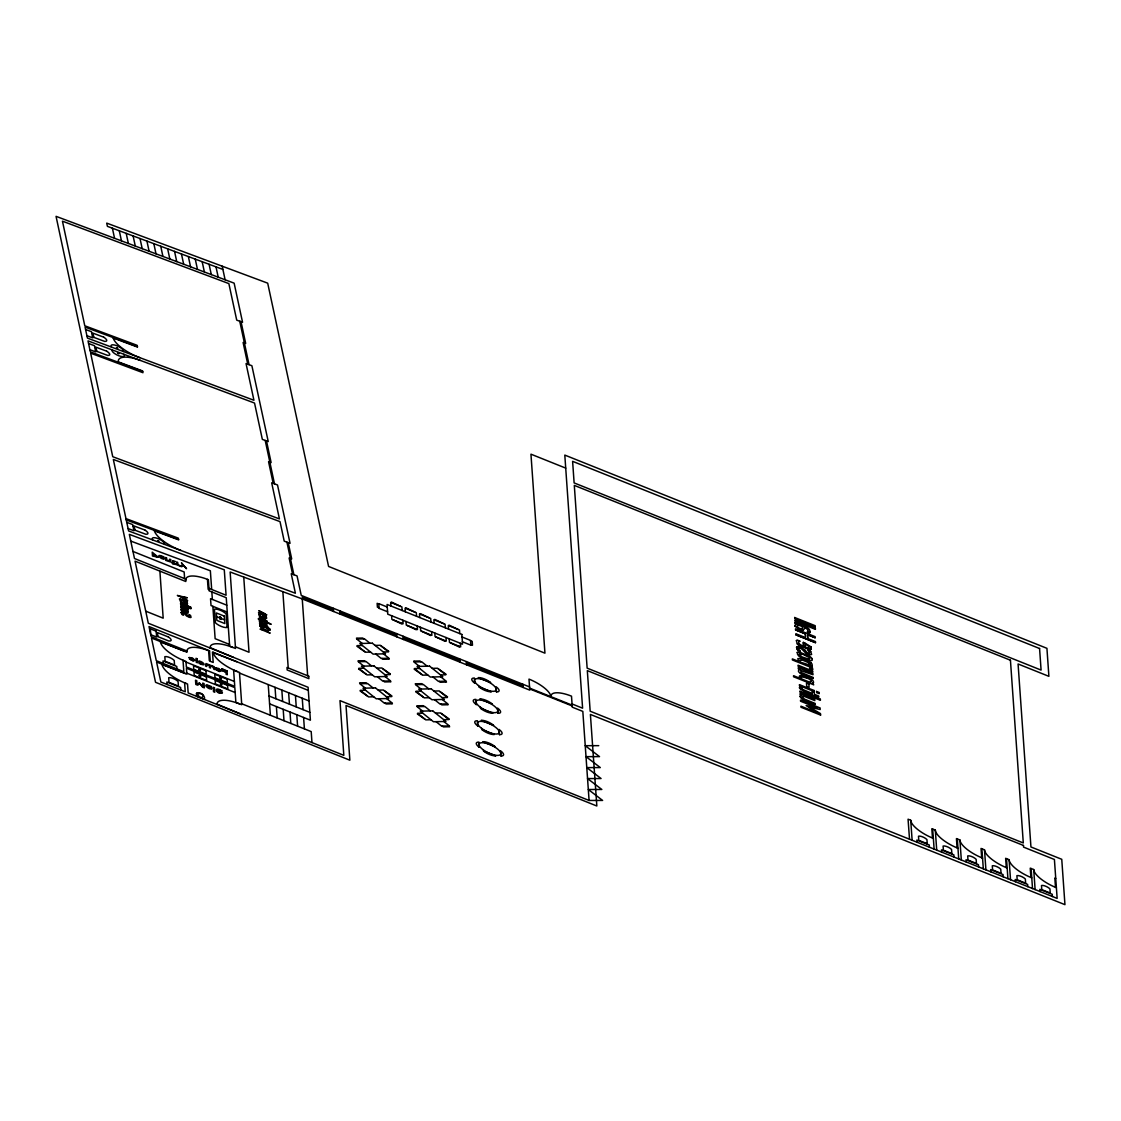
<?xml version="1.0" encoding="UTF-8"?>
<svg xmlns="http://www.w3.org/2000/svg" width="1121" height="1121" viewBox="0 0 1121 1121"><rect width="100%" height="100%" fill="white"/><g stroke="black" fill="none" stroke-linecap="round" stroke-linejoin="round"><path stroke-width="1.5" d="M796.527 647.209L797.858 650.348C803.869 653.221 797.395 649.858 798.993 647.798M210.061 647.994L210.173 646.775A25.587 8.8 25.7 0 1 232.72 647.448M217.012 704.52L217.124 703.301A25.587 8.8 25.7 0 1 239.684 703.974M800.576 689.331L799.679 686.514M810.119 632.23C810.147 625.294 798.741 626.064 795.069 622.659L795.125 623.724L796.709 624.327L794.859 625.588M802.678 627.662L802.832 626.779L798.755 625.168C794.102 625.77 801.851 630.955 802.692 627.648L802.356 628.433M799.848 696.435L801.767 695.342L800.128 694.712L800.058 693.633L814.757 699.532L814.813 700.597L803.841 696.197L802.188 697.108L804.696 699.238L815.023 703.385L815.079 704.45M810.007 668.817C809.04 666.449 814 668.662 812.179 669.896M807.905 631.137L807.54 629.077L805.27 627.788M810.021 682.311L801.683 679.004L801.095 676.692M810.133 632.216L809.74 632.889L807.232 631.88L807.919 631.123M796.527 647.237L797.704 646.481L800.912 647.167M796.4 640.623L797.311 643.972M797.255 652.352C796.905 657.789 806.013 659.666 810.441 660.703A6.418 2.2 25.7 0 0 812.249 660.045L812.165 658.854M811.072 649.059L811.058 646.901M810.021 668.803L808.479 669.391L798.054 665.201L798.124 666.252L812.823 672.124L812.753 671.073L810.553 670.218L812.193 669.868M798.797 641.506L798.614 643.538M796.386 640.652L797.157 640.007L799.848 641.17M808.83 665.524L810.399 664.515L808.928 662.861M812.235 666.042C813.117 661.712 805.032 660.367 801.921 658.868M813.426 682.857C814.911 678.093 796.414 671.339 799.679 678.191L793.514 675.725L793.598 676.776L813.72 684.805L812.094 683.165L813.426 682.829M800.828 670.582L801.529 672.642L813.201 677.49L813.257 678.555C814.07 677.518 792.603 672.978 799.946 669.447L798.306 668.817L798.236 667.752L812.935 673.637L812.991 674.716L800.814 670.61M798.783 641.534L799.862 641.156M797.241 652.366L799.791 652.184M808.409 649.227L811.086 649.031M803.182 630.142L805.284 627.76M809.488 659.372L809.81 657.789M808.928 662.875L802.622 660.129L799.595 660.479L800.506 662.189L809.993 665.201M801.081 676.706L806.195 677.771M809.796 657.803L801.991 653.837L798.951 654.16L802.244 657.032L809.488 659.344M810.021 682.339C814.196 681.26 807.681 678.009 806.181 677.785M812.249 666.028L810.917 666.364L812.529 668.018L792.407 659.961L792.351 658.896L798.502 661.362L797.844 658.573L801.921 658.854M809.558 649.325L810.455 649.269M798.979 647.812C803.883 648.386 805.551 656.822 811.618 654.468L810.665 651.301C804.458 647.223 813.033 654.888 807.793 653.263M362.363 645.5L357.179 645.626L365.404 652.212L370.589 652.1M375.101 645.416L380.285 645.29L388.511 651.89L383.326 652.016M357.991 646.271L357.01 646.299L364.647 651.609M381.098 645.948L388.721 651.259L387.754 651.273M363.961 668.186L358.776 668.312L367.001 674.912L372.186 674.786M376.698 668.116L381.883 667.99L390.108 674.576L384.923 674.702M359.589 668.957L358.608 668.985L366.245 674.296M382.681 668.634L390.318 673.945L389.351 673.959M419.604 668.438L414.42 668.564L422.645 675.164L427.816 675.038M432.342 668.368L437.512 668.242L445.738 674.828L440.553 674.954M415.218 669.223L414.252 669.237L421.874 674.548M438.325 668.887L445.962 674.197L444.981 674.225M365.502 690.214L360.331 690.34L368.557 696.926L373.727 696.8M378.239 690.13L383.424 690.004L391.649 696.603L386.465 696.73M361.13 690.984L360.163 691.012L367.786 696.323M384.237 690.648L391.86 695.959L390.893 695.987M421.188 691.125L416.003 691.251L424.228 697.851L429.413 697.724M433.925 691.054L439.11 690.928L447.335 697.514L442.15 697.64M416.816 691.909L415.849 691.923L423.472 697.234M439.922 691.573L447.545 696.884L446.578 696.912M422.743 713.152L417.558 713.278L425.784 719.864L430.968 719.738M435.48 713.068L440.665 712.942L448.89 719.542L443.706 719.668M418.371 713.923L417.39 713.951L425.027 719.262M441.464 713.601L449.101 718.911L448.12 718.925M598.754 745.661L585.232 745.689L599.525 756.619L586.003 756.647L600.296 767.577L586.773 767.605L601.066 778.535L587.544 778.563L601.837 789.478L588.315 789.506L602.608 800.436L589.086 800.464L339.971 700.611L343.825 755.344L188.174 692.96L187.543 684.034L184.615 682.857L185.245 691.783L160.849 682.002L156.576 661.993L186.843 674.127L186.436 668.214L234.835 687.621L235.872 702.391L241.744 704.745L239.474 672.446L233.602 670.092L234.751 686.374L186.352 666.981L185.96 661.446L183.017 660.269L183.83 671.703L156.295 660.675L151.461 637.989L186.927 652.212L186.843 650.965L151.167 636.672L149.009 626.555L209.529 650.811L210.272 661.292L213.2 662.469L212.458 651.988L308.303 690.396M799.665 653.459L801.991 653.837M803.197 630.128L801.081 629.848M807.176 658.98L808.9 659.358M820.6 715.072L800.997 707.239L800.94 706.188L817.812 712.956L806.125 705.557L817.461 707.968L800.576 701.228L800.506 700.093L820.096 707.954L820.194 709.509L809.432 707.141L820.488 713.587L820.586 715.086M808.423 649.213L799.329 645.556M809.334 660.591L806.503 659.821M799.777 652.212L810.147 656.682A6.348 2.186 25.7 0 1 812.15 658.868M808.493 654.524L809.334 654.748M803.098 675.683L804.64 676.159M799.665 629.343L801.081 629.82M141.358 370.897L142.703 371.373L90.353 351.854L88.013 340.882L254.537 403.056L262.342 439.376L268.241 441.576L251.889 365.726L246.045 363.554L253.935 400.267L87.424 338.094L85.07 327.094L137.421 346.641M222.897 269.432L107.406 226.344L106.705 223.107L267.695 283.165L328.579 566.441L544.946 653.165L530.948 454.173L565.713 468.116M113.235 338.01L137.519 347.076L137.14 345.324L84.79 325.777L62.454 221.173L228.866 283.599L236.713 320.13L242.556 322.302L234.135 283.151L56.05 216.339L155.539 682.297L349.864 760.192L346.011 705.459L596.834 805.999L590.403 714.441L1064.95 904.661L1061.755 859.303L1030.942 846.958L1018.078 663.982L1048.892 676.341L1046.93 648.33L564.802 455.084L582.598 708.192L572.06 703.96M85.588 329.504L91.474 331.704L92.805 337.897L86.906 335.697M91.852 333.427L93.043 333.876M92.426 336.16L93.632 336.608M88.587 343.516L94.472 345.716L95.789 351.91L89.904 349.71M94.837 347.454L96.042 347.888M95.425 350.172L96.616 350.621M118.322 361.887L142.605 370.953L142.984 372.718L90.647 353.171L112.745 456.723L279.423 518.911L271.674 482.801L277.518 484.987L290.059 543.335L284.216 541.149L280.012 521.629L113.333 459.442L128.607 530.948L295.398 593.233L291.208 573.714L297.051 575.9L301.241 595.405L529.546 686.921M125.972 518.617L178.309 538.15L178.687 539.888L154.404 530.822M126.239 519.906L178.589 539.453M126.771 522.358L132.656 524.558L133.974 530.751L128.088 528.552M133.021 526.281L134.226 526.73M133.609 529.014L134.8 529.462M130.765 541.079L210.356 570.799L211.673 589.464M209.543 651.035L206.502 649.9A25.587 8.8 25.7 0 0 186.885 651.581M794.691 617.517L815.177 625.7L815.233 626.779L794.775 618.568L794.705 617.503M795.055 622.673L805.102 626.709M795.574 629.89L805.172 633.729L805.424 637.583L795.84 633.729L795.91 634.836L815.499 642.683L815.429 641.562L807.737 638.508L807.47 634.682L815.149 637.765L815.079 636.63L795.49 628.811L795.56 629.904L805.158 633.757M815.163 637.737L807.484 634.654L807.751 638.48M795.924 634.822L815.513 642.669M804.682 642.908L803.337 642.389L803.631 646.719L798.628 643.51M808.017 650.264L810.665 651.315M816.564 691.447L819.143 692.442L819.213 693.661L816.649 692.638L816.564 691.419M799.679 686.542L801.907 687.411L801.753 688.812M818.68 697.024L812.445 695.244L800.59 689.303M804.247 691.265L812.389 694.53M814.449 695.356L818.666 697.052L818.61 695.973L814.364 694.305L814.252 692.358L812.179 691.545L812.319 693.479L802.482 689.373M815.093 704.422L803.028 699.448L799.862 696.421M387.249 607.022L378.8 603.63L379.136 608.381L387.586 611.772M462.048 636.994L470.498 640.385L470.834 645.15L462.37 641.758M378.828 603.995L377.132 603.322L377.399 607.162L379.094 607.848M470.526 640.75L472.207 641.422L472.487 645.276L470.792 644.603M933.373 838.41L930.5 837.177A24.102 8.281 25.7 0 1 910.714 820.25L908.066 819.185L909.523 839.279M932.49 838.032L931.831 828.713L935.306 830.115A24.102 8.281 25.7 0 0 955.092 847.028L957.965 848.261M982.571 858.125L979.698 856.892A24.102 8.281 25.7 0 1 959.912 839.965L956.437 838.578L957.096 847.882M981.688 857.747L981.029 848.429L984.504 849.83A24.102 8.281 25.7 0 0 1004.29 866.757L1007.176 867.99M1031.768 877.841L1028.896 876.608A24.102 8.281 25.7 0 1 1009.11 859.695L1005.635 858.294L1006.294 867.612M1056.374 887.706L1053.488 886.473A24.102 8.281 25.7 0 1 1033.716 869.546L1030.241 868.158L1030.886 877.463M1055.716 878.374L1054.833 878.023L1055.492 887.328M333.385 609.334L302.348 596.89L302.418 597.885L333.455 610.328M340.125 612.024L396.554 634.64M403.294 637.345L459.708 659.961M466.448 662.665L522.876 685.281M529.63 688.126L572.144 705.165M340.195 613.019L396.624 635.635M403.364 638.339L459.778 660.956M466.518 663.66L522.947 686.276M529.687 688.925L572.2 705.964M132.979 551.448L184.152 571.962L184.615 578.618M185.624 579.025L134.492 558.524L129.335 534.367L224.284 569.818L226.078 595.237L208.982 588.385M209.081 589.632L208.142 589.254L207.441 579.361M226.778 605.2L210.538 598.698L211.028 605.578L227.269 612.094M216.619 616.662L224.592 619.857M229.539 644.449L215.134 638.676L212.85 606.321M235.41 646.789L249.03 652.254L243.747 577.091M145.73 611.169L163.19 618.175L159.883 571.121M210.089 647.616L233.42 657.354M213.438 652.758L236.713 661.698M156.365 632.847L157.571 633.323M156.548 635.411L157.753 635.901M210.244 660.942L209.305 660.577L208.618 650.684M239.516 673.076L309.046 700.961M160.527 642.011L183.788 650.951M186.002 662.063L234.401 681.47M269.04 696.001L309.844 712.367M269.586 703.848L310.405 720.2L308.093 687.285L148.308 623.234L135.052 561.159L185.806 581.505L185.624 578.968M186.773 673.132L235.186 692.54M162.111 664.599L185.385 673.539M241.674 703.736L311.204 731.607L311.974 742.578M217.054 704.142L240.37 713.881M804.682 642.936L811.058 646.915M981.87 848.765L983.327 868.859M932.672 829.05L934.129 849.143M800.898 647.181L804.92 650.152M807.807 653.235L804.934 650.124M799.679 629.329L795.265 626.429M800.646 646.327L802.174 647.083M800.226 673.02L801.193 673.581M803.028 699.448L801.277 698.341M808.269 645.71L805.298 644.183L805.537 647.476L809.25 647.924L808.283 645.696M799.315 645.57L797.311 643.944M810.609 662.763L811.506 663.436M806.686 628.461L807.526 629.105M427.199 666.196L421.706 661.782L413.957 661.979L419.45 666.378M440.693 676.79L446.186 681.19L438.437 681.386L432.944 676.972M445.471 681.218L446.508 682.044L440.231 682.199L439.208 681.358M420.978 661.81L419.955 660.984L413.677 661.124L414.714 661.951M442.291 699.476L447.783 703.876L440.035 704.072L434.542 699.658M428.797 688.883L423.29 684.469L415.541 684.665L421.048 689.065M447.069 703.904L448.106 704.731L441.828 704.885L440.791 704.058M422.575 684.497L421.552 683.67L415.274 683.81L416.311 684.637M383.452 653.851L388.959 658.251L381.21 658.447L375.703 654.033M369.972 643.258L364.465 638.844L356.716 639.04L362.223 643.44M388.244 658.265L389.267 659.092L383.004 659.246L381.967 658.419M363.75 638.858L362.714 638.031L356.45 638.185L357.473 639.012M443.832 721.504L449.339 725.904L441.59 726.1L436.083 721.686M430.338 710.91L424.845 706.496L417.096 706.678L422.589 711.092M448.624 725.918L449.647 726.744L443.384 726.898L442.347 726.072M424.13 706.51L423.093 705.684L416.816 705.838L417.853 706.664M371.569 665.944L366.063 661.53L358.314 661.726L363.821 666.126M385.049 676.538L390.556 680.937L382.807 681.134L377.301 676.72M365.348 661.544L364.311 660.717L358.047 660.872L359.07 661.698M389.842 680.965L390.865 681.792L384.601 681.932L383.564 681.106M386.605 698.551L392.098 702.965L384.349 703.147L378.856 698.747M373.111 687.958L367.604 683.558L359.855 683.74L365.362 688.154M391.383 702.979L392.42 703.806L386.142 703.96L385.106 703.133M366.889 683.572L365.866 682.745L359.589 682.899L360.626 683.726M801.767 688.784L802.468 689.387M796.961 649.087L797.872 650.32M794.873 625.56L795.265 626.457M802.188 697.094L802.496 697.823M799.343 687.509L799.693 688.392M113.067 337.547L113.585 339.06A26.778 9.206 25.7 0 0 139.761 357.641M154.236 530.359L154.754 531.872A26.778 9.206 25.7 0 0 180.929 550.453M800.786 677.266L801.011 678.009M266.49 440.931L271.128 462.637L268.55 461.67L273.202 483.375M288.209 542.648L291.698 558.917L289.12 557.95L292.595 574.232M249.044 364.661L239.754 321.265L241.043 321.741L245.681 343.446L243.103 342.48L247.741 364.185M265.201 440.441L274.491 483.852M286.92 542.158L293.884 574.723M222.196 266.195L225.111 279.76M215.989 266.854L218.203 277.167M209.081 264.29L211.294 274.575M202.172 261.711L204.386 271.983M195.264 259.133L197.478 269.39M188.356 256.555L190.57 266.798M181.462 253.977L183.662 264.206M174.554 251.398L176.74 261.613M167.646 248.82L169.832 259.021M160.737 246.242L162.923 256.429M153.829 243.663L156.015 253.836M146.921 241.099L149.107 251.244M140.013 238.521L142.199 248.652M133.105 235.942L135.291 246.06M126.197 233.364L128.383 243.481M119.302 230.786L121.46 240.889M112.394 228.208L114.552 238.297M213.354 652.338L213.635 653.711A25.587 8.8 25.7 0 0 237.4 671.619M160.429 641.59L160.723 642.964A25.587 8.8 25.7 0 0 184.489 660.858M162.027 664.178L162.307 665.552A25.587 8.8 25.7 0 0 186.072 683.446M118.364 362.307L118.266 360.948A26.778 9.206 25.7 0 1 140.349 360.387M1052.395 896.548L1052.241 894.292L1039.854 889.317L1040.008 891.587M1033.716 869.546L1035.117 889.626M1031.11 868.509L1032.525 888.589M1027.803 886.683L1027.635 884.427L1015.248 879.467L1015.416 881.723M1009.11 859.695L1010.525 879.761M1006.518 858.644L1007.919 878.724M1003.197 876.832L1003.043 874.562L990.656 869.602L990.81 871.858M984.504 849.83L985.92 869.896M978.591 866.967L978.437 864.711L966.05 859.737L966.204 862.007M959.912 839.965L961.328 860.045M957.32 838.928L958.721 858.994M953.999 857.103L953.845 854.847L941.458 849.886L941.612 852.142M935.306 830.115L936.722 850.18M929.393 847.252L929.239 844.982L916.852 840.021L917.006 842.277M910.714 820.25L912.13 840.316M803.351 642.375L803.645 646.691M589.086 800.464L582.822 711.401L572.285 707.183L571.5 696.155A23.289 8.001 25.7 0 0 550.887 696.645A23.289 8.001 25.7 0 0 528.986 679.102L529.771 690.13L301.871 598.782L230.141 572.004L235.522 648.484L229.651 646.13L226.246 597.717L209.165 590.865L208.38 579.711L205.339 578.576A25.587 8.8 25.7 0 0 185.722 580.258M522.806 684.216L523.031 687.439M466.378 661.6L466.602 664.823M459.75 633.589L459.498 630.002L448.274 625.504L448.526 629.091M460.437 643.3L460.689 646.887L449.465 642.389L449.213 638.802M458.209 629.498L449.101 625.14L449.143 625.854M459.4 646.383L459.456 647.097L450.334 642.739M459.638 658.896L459.862 662.119M445.345 627.816L445.093 624.229L433.869 619.731L434.121 623.318M446.032 637.527L446.284 641.114L435.06 636.616L434.808 633.029M443.818 623.724L434.696 619.367L434.738 620.081M445.009 640.609L445.051 641.324L435.929 636.966M430.954 622.043L430.702 618.456L419.478 613.958L419.73 617.545M431.627 631.754L431.879 635.355L420.655 630.857L420.403 627.256M429.413 617.951L420.291 613.593L420.347 614.308M430.604 634.836L430.646 635.551L421.538 631.193M416.55 616.284L416.297 612.683L405.073 608.185L405.326 611.786M417.236 625.98L417.488 629.582L406.264 625.084L406.012 621.482M415.008 612.178L405.9 607.82L405.942 608.535M416.199 629.063L416.255 629.778L407.133 625.434M402.145 610.511L401.893 606.909L390.669 602.411L390.921 606.013M402.831 620.221L403.084 623.808L391.86 619.31L391.607 615.723M403.21 636.28L403.434 639.502M400.617 606.405L391.495 602.047L391.551 602.762M401.808 623.29L401.85 624.005L392.728 619.661M396.47 633.589L396.708 636.798M340.055 610.959L340.28 614.182M333.315 608.269L333.54 611.477M302.25 598.936L307.658 675.753M302.25 698.229L303.048 709.635M303.595 717.482L304.408 728.874M295.44 695.51L296.252 706.903M296.799 714.75L297.597 726.156M282.856 591.692L288.223 667.962M288.643 692.778L289.442 704.184M289.989 712.017L290.801 723.423M281.833 690.06L282.646 701.452M283.193 709.299L283.991 720.705M275.037 687.327L275.836 698.733M276.383 706.566L277.195 717.972M268.227 684.595L270.385 715.24M211.841 591.944L212.373 599.427M180.803 690.004L180.635 687.495L166.861 681.974L167.043 684.483M176.95 668.943L176.768 666.435L163.007 660.914L163.176 663.436M152.666 539.93A6.824 2.34 25.7 0 1 157.795 538.486A6.824 2.34 25.7 0 1 164.493 544.358M812.515 668.789A5.283 1.808 25.7 0 1 812.529 669.601M123.913 354.292A6.824 2.34 25.7 0 1 118.784 355.735A6.824 2.34 25.7 0 1 112.086 349.878M111.483 347.076A6.824 2.34 25.7 0 1 116.626 345.632A6.824 2.34 25.7 0 1 123.324 351.504M206.6 664.473L206.712 666.491L205.577 666.028L205.956 663.548L214.195 666.701L214.391 669.573L212.303 666.406L210.58 665.818L210.552 668.032L209.417 667.57L209.291 665.44L206.6 664.473M169.775 560.794L166.777 560.094L166.623 557.95L165.488 557.487L165.684 560.36L170.658 562.013L170.798 559.617L169.663 559.169L169.775 560.794M116.486 347.762L117.789 348.393L116.542 347.706M117.607 352.989L118.91 353.619L117.607 352.989M157.669 540.616L158.972 541.233L157.711 540.56M189.141 657.537L193.541 660.465A2.06 0.715 25.7 0 1 192.602 660.423L189.309 658.84L193.12 661.012L194.984 660.409L192.406 657.915L189.141 657.537M215.456 668.088L219.856 671.017A2.06 0.715 25.7 0 1 218.903 670.975L215.694 669.405L219.422 671.563L221.299 670.961L218.721 668.466L215.456 668.088M222.392 692.75C216.605 695.721 212.359 684.637 222.14 691.054L218.553 689.891A2.284 0.785 25.7 0 0 217.502 689.835L222.392 692.75M181.07 612.458L181.896 614.462L183.536 615.121L182.163 613.285L183.746 613.005L186.703 616.102L190.066 617.503A3.433 1.177 25.7 0 0 191.06 617.293L190.5 615.317L188.931 614.686L190.094 616.326L189.225 616.76L184.755 612.907L181.07 612.458M180.243 600.674C181.504 606.293 193.415 604.808 183.858 601.332L184.012 603.504L182.415 602.706A2.242 0.771 25.7 0 1 181.49 601.907L182.106 600.688L180.243 600.674M258.923 614.574C259.946 619.955 273.202 619.815 262.636 615.261L262.804 617.489L261.151 616.676A2.312 0.799 25.7 0 1 260.212 615.849L260.843 614.63L258.923 614.574M180.845 609.306L181.098 610.244A3.125 1.079 25.7 0 0 182.387 611.379C183.564 612.36 189.953 614.995 187.908 611.491C186.45 613.103 182.331 609.978 180.845 609.306M259.357 620.754L259.61 621.721A3.209 1.107 25.7 0 0 260.941 622.884C262.146 623.893 268.718 626.597 266.602 623.01C265.117 624.649 260.871 621.454 259.357 620.754M164.016 558.819C161.999 560.318 153.367 552.373 163.876 556.843L164.016 558.819M198.949 661.222L199.062 663.422C208.87 667.724 201.948 660.577 198.949 661.222M211.561 688.742C208.66 690.34 200.323 681.568 211.407 686.57L211.561 688.742M259.54 623.038C260.576 626.555 272.781 629.133 267.26 626.793L267.19 625.798L266.139 625.378L266.209 626.373L259.54 623.038M196.483 693.268L196.567 696.197L204.526 699.392C205.437 695.328 199.846 691.125 196.483 693.268M158.103 557.123L152.484 556.002L152.218 552.177L158.103 557.123M197.184 693.647C201.85 702.951 207.567 692.414 197.184 693.647M180.663 606.951L182.205 608.703L188.272 611.197L182.373 608.227L181.784 607.512L182.625 607.064C198.543 613.425 176.67 603.63 181.574 606.629L180.663 606.951M186.268 600.478C168.052 595.601 192.28 603.897 186.506 601.36L187.515 600.758L186.268 600.478M266.63 614.84L265.649 615.401C270.693 618.498 248.203 608.423 264.57 614.967L265.425 614.504L264.822 613.762L258.769 610.707L266.63 614.84M267.078 621.244L266.097 621.791C285.533 630.745 242.234 612.472 265.018 621.37L265.873 620.894L265.271 620.165L259.217 617.111L267.078 621.244M172.634 560.808L172.648 562.77L171.877 562.462L172.732 563.989L175.913 564.466L173.783 563.218C173.545 560.164 177.917 562.406 172.634 560.808M198.711 669.419L200.379 670.26L198.711 669.419M199.146 675.571L200.813 676.425L199.23 675.515M219.66 616.956L221.089 617.685L219.73 616.914M219.786 618.694L221.215 619.423L219.856 618.638M219.912 677.911L221.58 678.765L219.996 677.855M220.347 684.062L222.014 684.917L220.431 684.006M190.304 657.873L193.807 659.61L190.304 657.873M216.619 668.424L220.122 670.162L216.619 668.424M221.173 692.372C218.917 694.193 213.551 687.79 221.173 692.372M159.799 555.834L162.853 557.894L159.799 555.834M203.209 664.249L200.967 663.744L200.084 662.371L203.209 664.249M206.895 685.463L210.272 687.734L209.291 686.22L206.895 685.463M186.955 603.827L184.965 603.883L184.853 602.229L186.955 603.827M265.817 617.811L263.771 617.881L263.659 616.172L265.817 617.811M156.856 556.619L153.647 556.044L153.549 554.517L156.856 556.619M183.368 565.39L181.672 566.764L180.439 566.273A2.438 0.841 25.7 0 1 179.444 565.853L176.754 564.802L176.558 561.929L177.693 562.378C177.09 565.278 181.588 567.226 182.709 564.536L181.42 562.84L186.548 568.725L183.368 565.39M199.412 682.899L197.002 684.342L196.75 680.699L195.516 680.195L195.811 684.427L197.618 685.155L199.944 683.796L202.509 687.117L204.358 687.86L204.064 683.628L202.733 683.095L202.985 686.739L199.412 682.899M372.326 643.202L359.869 643.496L373.097 654.104L385.554 653.795L372.326 643.202M373.924 665.888L361.452 666.182L374.68 676.79L387.151 676.481L373.924 665.888M429.553 666.14L417.096 666.435L430.324 677.042L442.781 676.734L429.553 666.14M375.465 687.902L363.008 688.21L376.236 698.803L388.693 698.509L375.465 687.902M431.151 688.826L418.694 689.121L431.921 699.728L444.378 699.42L431.151 688.826M432.706 710.854L420.235 711.148L433.463 721.742L445.934 721.448L432.706 710.854M269.951 630.128L265.565 630.1L259.834 625.98L264.71 630.17L260.058 629.105L270.175 633.155L265.481 630.717L269.951 630.128M180.425 596.666L177.342 595.433L187.319 597.801L181.952 597.017L187.515 600.632L180.425 596.666M103.693 337.169L92.889 333.133L93.786 337.351L104.589 341.387A5.983 2.06 25.7 0 0 103.693 337.169M106.691 351.181L95.874 347.146L96.77 351.363L107.588 355.399A5.983 2.06 25.7 0 0 106.691 351.181M144.875 530.023L134.058 525.987L134.954 530.205L145.772 534.241A5.983 2.06 25.7 0 0 144.875 530.023M1039.573 648.513L572.607 461.334L574.12 482.913L1041.087 670.092L1039.573 648.513M1010.441 660.227L574.302 485.393L587.138 668.144L1023.291 842.964L1010.441 660.227M815.359 628.306L794.873 620.137L794.957 621.188L815.429 629.357L815.359 628.306M808.872 684.09L806.475 683.165L806.7 686.318L809.096 687.243L808.872 684.09M814.112 690.508L799.413 684.637L799.483 685.688L814.196 691.559L814.112 690.508M820.348 699.252L799.862 691.068L799.946 692.119L820.418 700.303L820.348 699.252M1023.473 845.458L587.32 670.624L590.178 711.218L1057.145 898.397L1054.413 859.485L1023.585 847.126L1023.473 845.458M461.866 634.444L387.081 604.457L387.754 614.168L462.539 644.155L461.866 634.444M927.235 843.735L918.786 840.358L918.491 836.21A5.395 1.85 25.7 0 1 926.941 839.587L927.235 843.735M951.841 853.599L943.392 850.208L943.097 846.061A5.395 1.85 25.7 0 1 951.547 849.452L951.841 853.599M976.433 863.464L967.984 860.073L967.703 855.926A5.395 1.85 25.7 0 1 976.153 859.317L976.433 863.464M1001.039 873.315L992.589 869.938L992.295 865.79A5.395 1.85 25.7 0 1 1000.745 869.181L1001.039 873.315M1025.631 883.18L1017.181 879.789L1016.901 875.655A5.395 1.85 25.7 0 1 1025.351 879.032L1025.631 883.18M1050.237 893.045L1041.787 889.654L1041.493 885.506A5.395 1.85 25.7 0 1 1049.943 888.897L1050.237 893.045M490.536 682.549L478.261 677.63A8.828 3.027 25.7 0 1 490.536 682.549M491.18 691.755L478.905 686.837A8.828 3.027 25.7 0 0 491.18 691.755M492.035 703.904L479.76 698.986A8.828 3.027 25.7 0 1 492.035 703.904M492.68 713.124L480.405 708.206A8.828 3.027 25.7 0 0 492.68 713.124M267.359 628.166L259.778 625.126L267.359 628.166M269.951 629.161L268.634 628.643L269.951 629.161M224.326 616.144L216.353 612.949L216.871 620.375L224.845 623.57L224.326 616.144M493.534 725.273L481.259 720.355A8.828 3.027 25.7 0 1 493.534 725.273M190.808 607.288L180.523 603.168L190.808 607.288M190.906 608.605L180.621 604.485L190.906 608.605M494.179 734.479L481.904 729.561A8.828 3.027 25.7 0 0 494.179 734.479M495.034 746.628L482.759 741.71A8.828 3.027 25.7 0 1 495.034 746.628M308.723 676.187L286.99 667.471L287.172 669.966L308.906 678.681L308.723 676.187M495.678 755.834L483.417 750.916A8.828 3.027 25.7 0 0 495.678 755.834M156.253 631.207L150.34 628.839L150.746 634.682L156.66 637.05L156.253 631.207M168.374 636.966L157.515 632.622L157.795 636.602L168.654 640.96A5.983 2.06 25.7 0 0 168.374 636.966M197.156 658.77L196.007 658.307L196.287 662.315L197.436 662.763L197.156 658.77M227.045 670.919L221.65 668.747L225.881 670.89L225.952 671.969L221.93 670.358L225.98 672.418L226.12 674.267L227.311 674.744L227.045 670.919M205.956 670.708L193.541 665.734L193.793 669.321L206.208 674.296L205.956 670.708M227.157 679.2L214.742 674.225L214.994 677.813L227.409 682.787L227.157 679.2M206.39 676.86L193.975 671.885L194.227 675.473L206.642 680.447L206.39 676.86M227.591 685.365L215.176 680.377L215.428 683.964L227.843 688.953L227.591 685.365M174.54 665.047L165.151 661.292L164.829 656.682A5.983 2.06 25.7 0 1 174.217 660.451L174.54 665.047M214.461 687.79L213.214 687.285L213.522 691.713L214.784 692.218L214.461 687.79M178.407 686.108L169.019 682.339L168.696 677.743A5.983 2.06 25.7 0 1 178.085 681.498L178.407 686.108M496.463 691.951L496.099 686.739A8.828 3.027 25.7 0 1 496.463 691.951M497.962 713.306L497.598 708.094A8.828 3.027 25.7 0 1 497.962 713.306M499.462 734.661L499.097 729.449A8.828 3.027 25.7 0 1 499.462 734.661M500.975 756.016L500.597 750.818A8.828 3.027 25.7 0 1 500.975 756.016M474.758 683.235L474.379 678.037A8.828 3.027 25.7 0 0 474.758 683.235M476.257 704.605L475.893 699.392A8.828 3.027 25.7 0 0 476.257 704.605M477.756 725.96L477.392 720.747A8.828 3.027 25.7 0 0 477.756 725.96M479.256 747.315L478.891 742.116A8.828 3.027 25.7 0 0 479.256 747.315M227.101 627.438L226.148 613.902A7.623 2.62 25.7 0 0 214.433 609.207L215.386 622.744A7.623 2.62 25.7 0 0 227.101 627.438M478.485 685.576A11.911 4.092 25.7 0 0 496.155 690.158A11.911 4.092 25.7 0 0 481.624 679.2A11.911 4.092 25.7 0 0 478.485 685.576M479.984 706.931A11.911 4.092 25.7 0 0 497.654 711.513A11.911 4.092 25.7 0 0 483.123 700.569A11.911 4.092 25.7 0 0 479.984 706.931M481.498 728.286A11.911 4.092 25.7 0 0 499.153 732.882A11.911 4.092 25.7 0 0 484.622 721.924A11.911 4.092 25.7 0 0 481.498 728.286M482.997 749.655A11.911 4.092 25.7 0 0 500.667 754.237A11.911 4.092 25.7 0 0 486.136 743.279A11.911 4.092 25.7 0 0 482.997 749.655"/></g></svg>
